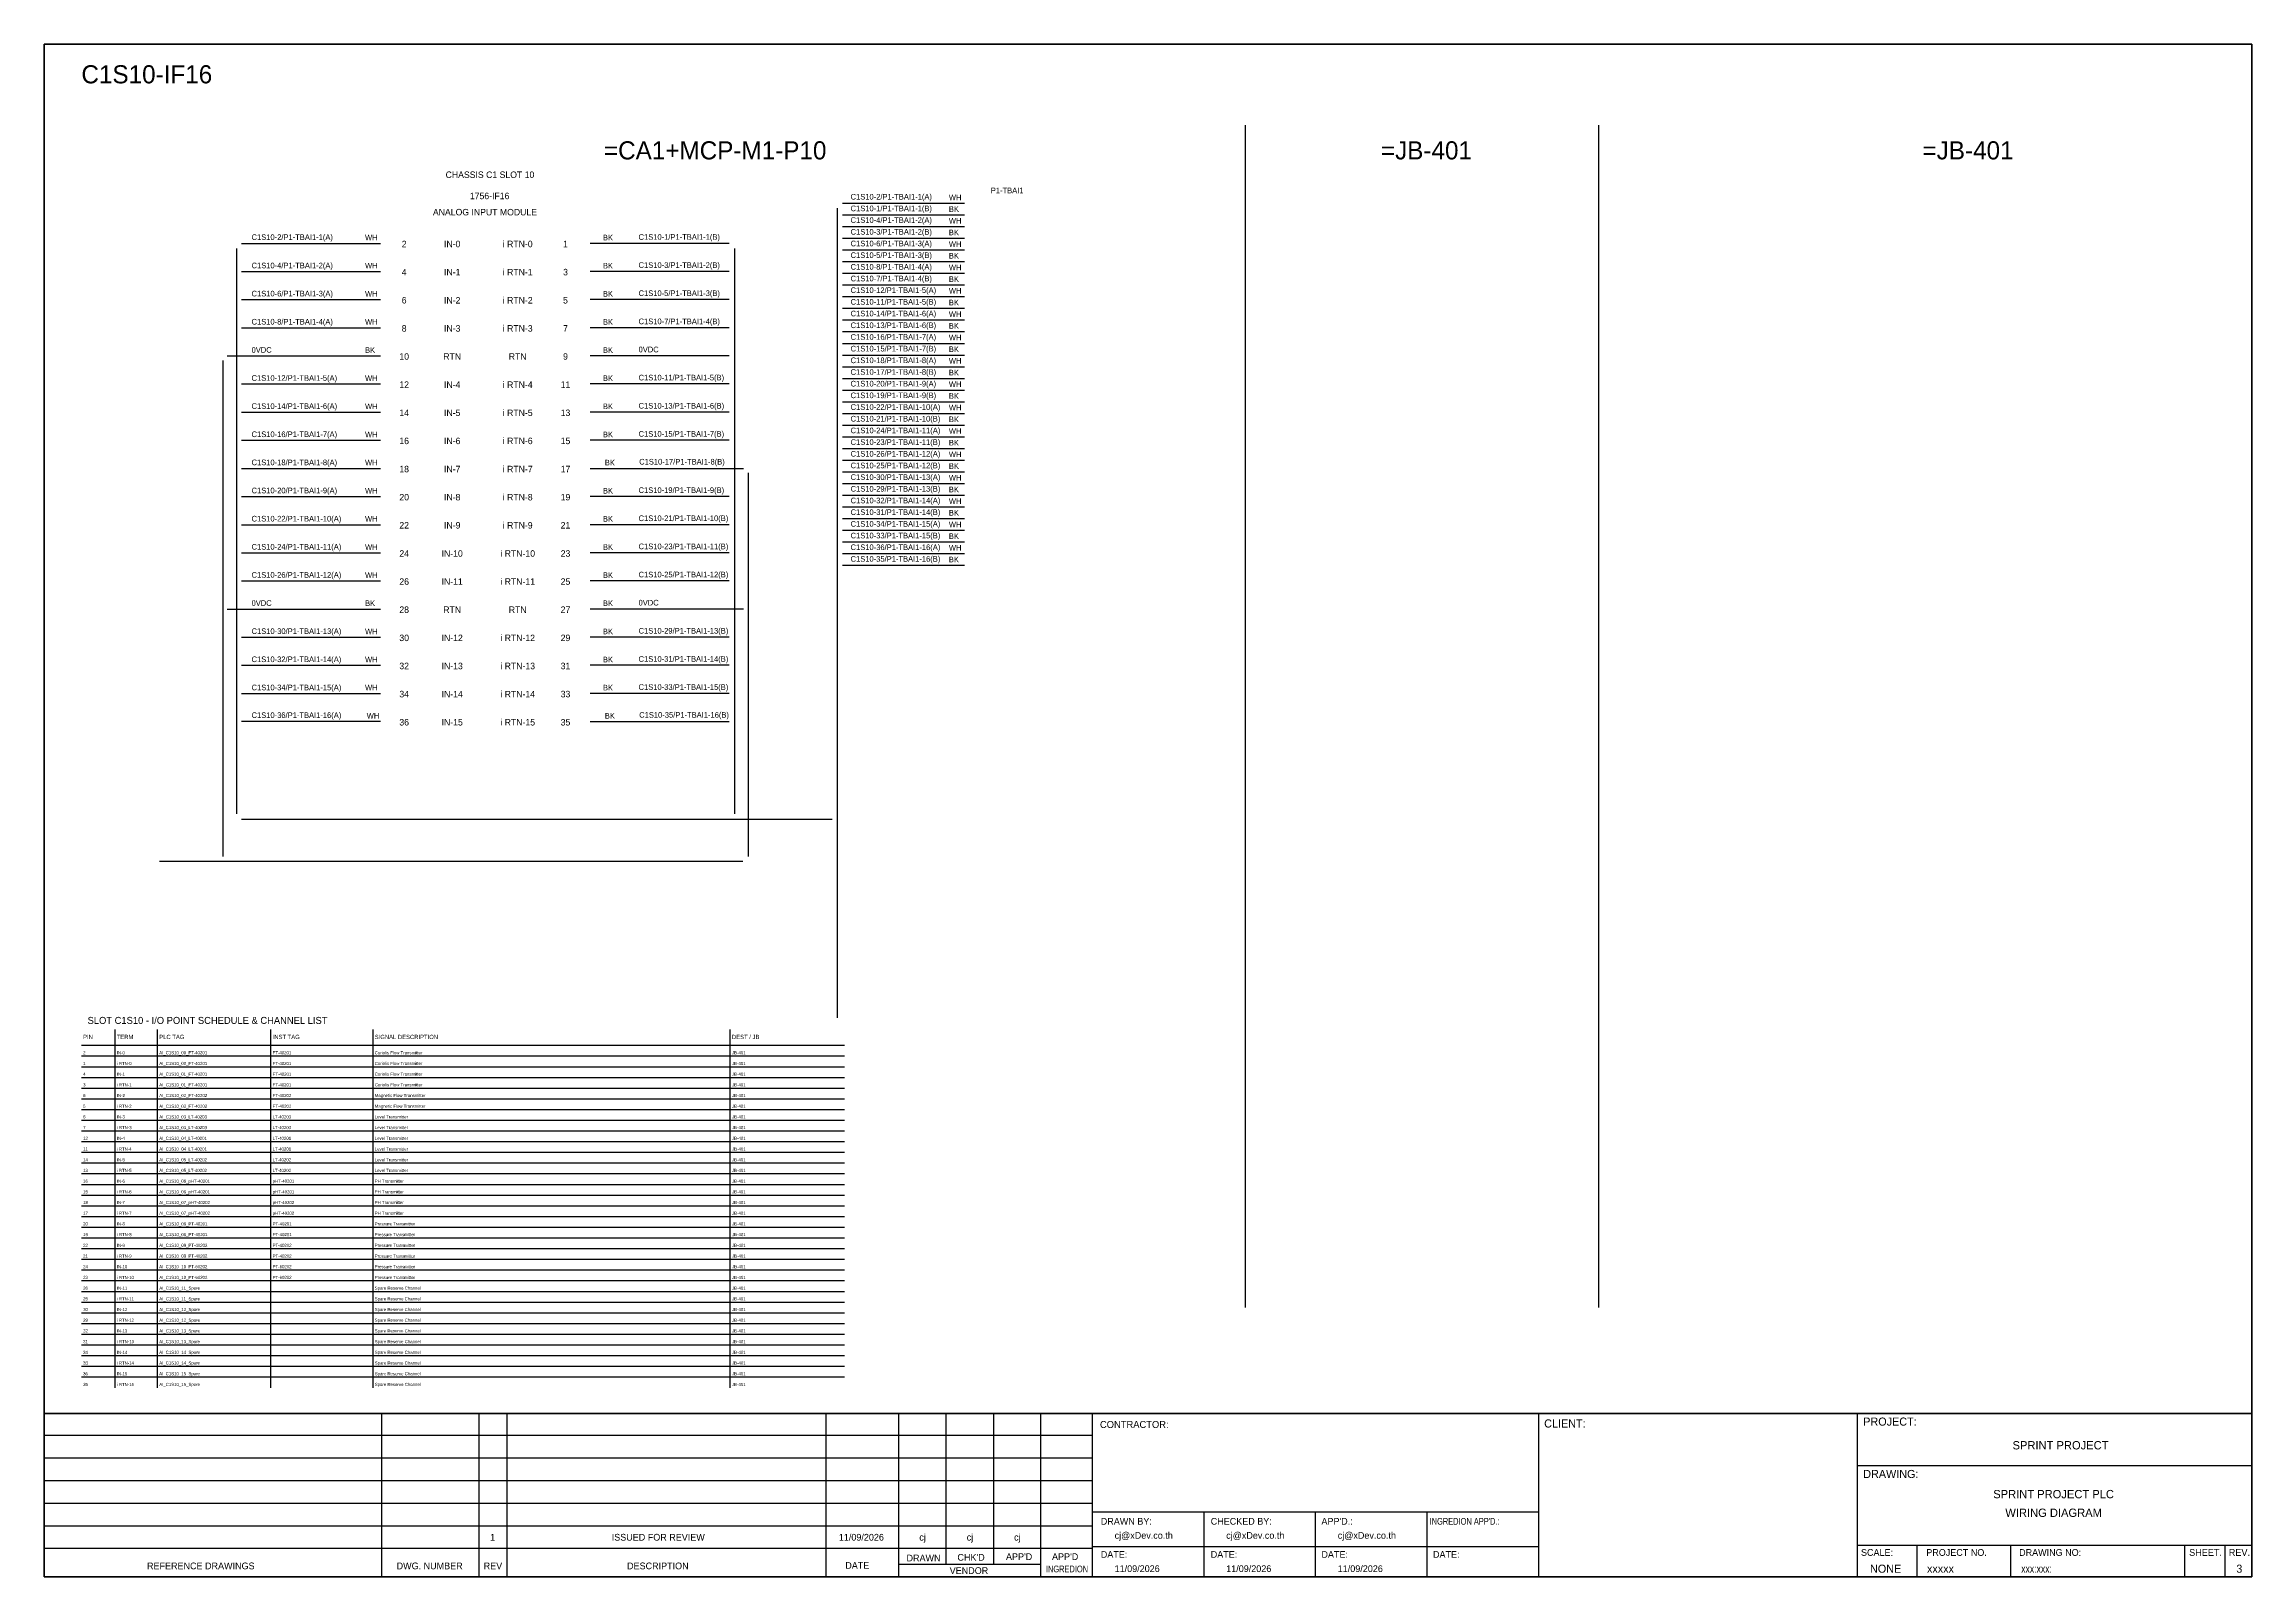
# Model space of a CAD drawing. Header units: metres. Extents: x 0 to 20667, y -39055 to 2704.
# Drawn here: x 8387 to 12280, y 0 to 2704 of the extents above; entities that cross this region are included whole.
import ezdxf
from ezdxf.enums import TextEntityAlignment as Align

# ---------------------------------------------------------------- set-up
doc = ezdxf.new("R2010")
doc.units = ezdxf.units.M

msp = doc.modelspace()

# ---------------------------------------------------------------- linework, layer by layer
at = {"ltscale": 25.4}
for p, q in [((9794.3, 2403.1), (10009.7, 2403.1)), ((9594.8, 2352.7), (9349.5, 2352.7)), ((9794.3, 2361.9), (10009.7, 2361.9)), ((9594.8, 2303.1), (9349.5, 2303.1)), ((9794.3, 2320.6), (10009.7, 2320.6)), ((9794.3, 2279.4), (10009.7, 2279.4)), ((9594.8, 2253.5), (9349.5, 2253.5)), ((9794.3, 2238.2), (10009.7, 2238.2)), ((9594.8, 2203.8), (9349.5, 2203.8)), ((9794.3, 2197), (10009.7, 2197)), ((8709.5, 2154.2), (8980, 2154.2)), ((9594.8, 2154.2), (9349.5, 2154.2)), ((9794.3, 2155.7), (10009.7, 2155.7)), ((9594.8, 2104.6), (9349.5, 2104.6)), ((9794.3, 2114.5), (10009.7, 2114.5)), ((9794.3, 2073.3), (10009.7, 2073.3)), ((9594.8, 2055), (9349.5, 2055)), ((9794.3, 2032.1), (10009.7, 2032.1)), ((9594.8, 2005.3), (9349.5, 2005.3)), ((9794.3, 1990.8), (10009.7, 1990.8)), ((9349.5, 1955.7), (9620, 1955.7)), ((9794.3, 1949.6), (10009.7, 1949.6)), ((9794.3, 1908.4), (10009.7, 1908.4)), ((9594.8, 1906.1), (9349.5, 1906.1)), ((9594.8, 1856.4), (9349.5, 1856.4)), ((9794.3, 1867.2), (10009.7, 1867.2)), ((9594.8, 1806.8), (9349.5, 1806.8)), ((9794.3, 1825.9), (10009.7, 1825.9)), ((9594.8, 1757.2), (9349.5, 1757.2)), ((9794.3, 1784.7), (10009.7, 1784.7)), ((8709.5, 1707.5), (8980, 1707.5)), ((9620, 1707.5), (9349.5, 1707.5)), ((9594.8, 1657.9), (9349.5, 1657.9)), ((9594.8, 1608.3), (9349.5, 1608.3)), ((9594.8, 1558.6), (9349.5, 1558.6)), ((9349.5, 1509), (9594.8, 1509))]:
    msp.add_line(p, q, dxfattribs=at)
at = {"color": 7}
for p, q in [((8452.3, 937.9), (9798.1, 937.9)), ((8511.6, 333.8), (8511.6, 965.9)), ((8586.6, 333.8), (8586.6, 965.9)), ((8786.6, 333.8), (8786.6, 965.9)), ((8966.6, 333.8), (8966.6, 965.9)), ((9596.6, 333.8), (9596.6, 965.9))]:
    msp.add_line(p, q, dxfattribs=at)
at = {"color": 8}
for p, q in [((8452.3, 919), (9798.1, 919)), ((8452.3, 900.1), (9798.1, 900.1)), ((8452.3, 881.3), (9798.1, 881.3)), ((8452.3, 862.4), (9798.1, 862.4)), ((8452.3, 843.5), (9798.1, 843.5)), ((8452.3, 824.6), (9798.1, 824.6)), ((8452.3, 805.8), (9798.1, 805.8)), ((8452.3, 786.9), (9798.1, 786.9)), ((8452.3, 768), (9798.1, 768)), ((8452.3, 749.1), (9798.1, 749.1)), ((8452.3, 730.2), (9798.1, 730.2)), ((8452.3, 711.4), (9798.1, 711.4)), ((8452.3, 692.5), (9798.1, 692.5)), ((8452.3, 673.6), (9798.1, 673.6)), ((8452.3, 654.7), (9798.1, 654.7)), ((8452.3, 635.9), (9798.1, 635.9)), ((8452.3, 617), (9798.1, 617)), ((8452.3, 598.1), (9798.1, 598.1)), ((8452.3, 579.2), (9798.1, 579.2)), ((8452.3, 560.3), (9798.1, 560.3)), ((8452.3, 541.5), (9798.1, 541.5)), ((8452.3, 522.6), (9798.1, 522.6)), ((8452.3, 503.7), (9798.1, 503.7)), ((8452.3, 484.8), (9798.1, 484.8)), ((8452.3, 465.9), (9798.1, 465.9)), ((8452.3, 447.1), (9798.1, 447.1)), ((8452.3, 428.2), (9798.1, 428.2)), ((8452.3, 409.3), (9798.1, 409.3)), ((8452.3, 390.4), (9798.1, 390.4)), ((8452.3, 371.6), (9798.1, 371.6)), ((8452.3, 352.7), (9798.1, 352.7))]:
    msp.add_line(p, q, dxfattribs=at)
at = {"color": 4}
for p, q in [((11688.9, 56.1), (11688.9, 0)), ((11854.2, 56.1), (11854.2, 0))]:
    msp.add_line(p, q, dxfattribs=at)
at = {"color": 4, "ltscale": 0.5}
for p, q in [((12161.3, 56.1), (12161.3, 0)), ((12161.3, 56.1), (12161.3, 0)), ((12232.5, 56.1), (12232.5, 0)), ((12232.5, 56.1), (12232.5, 0))]:
    msp.add_line(p, q, dxfattribs=at)
at = {"layer": 'GT_1', "color": 4}
for p, q in [((8982, 0), (8982, 288.2)), ((9153.9, 0), (9153.9, 288.2)), ((9203, 0), (9203, 288.2)), ((9765.7, 0), (9765.7, 288.2)), ((9894, 0), (9894, 288.2)), ((9977.6, 21.8), (9977.6, 288.2)), ((10061.1, 21.8), (10061.1, 288.2)), ((10144.4, 0), (10144.4, 288.2)), ((10235.4, 0), (10235.4, 288.2)), ((11022.4, 0), (11022.4, 288.2)), ((11584.7, 0), (11584.7, 288.2)), ((11584.7, 0), (11584.7, 288.2)), ((11584.7, 0), (11584.7, 288.2)), ((10235.4, 249.3), (8386.6, 249.3)), ((10235.4, 209.5), (8386.6, 209.5)), ((10235.4, 169.6), (8386.6, 169.6)), ((10235.4, 129.7), (8386.6, 129.7)), ((10235.4, 89.7), (8386.6, 89.7)), ((11022.4, 114.3), (10235.4, 114.3)), ((10432.2, 0), (10432.2, 114.3)), ((10628.9, 0), (10628.9, 114.3)), ((10825.7, 0), (10825.7, 114.3)), ((10235.3, 49.8), (8386.6, 49.8)), ((11022.4, 52.9), (10235.4, 52.9)), ((11584.7, 56.1), (12279.9, 56.1)), ((10144.4, 21.8), (9894, 21.8))]:
    msp.add_line(p, q, dxfattribs=at)
at = {"layer": 'HELPPOINT', "color": 4, "lineweight": 35}
for p, q in [((8386.6, 0), (8386.6, 2704.2)), ((8386.6, 2704.2), (12279.9, 2704.2)), ((8386.6, 0), (8386.6, 2704.2)), ((8386.6, 2704.2), (12279.9, 2704.2)), ((12279.9, 2704.2), (12279.9, 0)), ((12279.9, 2704.2), (12279.9, 0)), ((12279.9, 0), (8386.6, 0)), ((12279.9, 0), (8386.6, 0))]:
    msp.add_line(p, q, dxfattribs=at)
at = {"layer": 'HELPPOINT', "color": 4}
for p, q in [((11584.7, 196.6), (12279.9, 196.6)), ((11584.7, 196.6), (12279.9, 196.6)), ((11584.7, 56.1), (12279.9, 56.1))]:
    msp.add_line(p, q, dxfattribs=at)
at = {"layer": 'IE-WIRE', "color": 4, "ltscale": 25.4}
for p, q in [((9785.2, 2414.6), (9785.2, 986.1)), ((9794.3, 2423.7), (10009.7, 2423.7)), ((9794.3, 2382.5), (10009.7, 2382.5)), ((8725.6, 2343.6), (8725.6, 1346.2)), ((8734.8, 2352.7), (8980, 2352.7)), ((9603.9, 2343.6), (9603.9, 1346.2)), ((9794.3, 2341.2), (10009.7, 2341.2)), ((8734.8, 2303.1), (8980, 2303.1)), ((9794.3, 2300), (10009.7, 2300)), ((9794.3, 2258.8), (10009.7, 2258.8)), ((8734.8, 2253.5), (8980, 2253.5)), ((8734.8, 2203.8), (8980, 2203.8)), ((9794.3, 2217.6), (10009.7, 2217.6)), ((9794.3, 2176.3), (10009.7, 2176.3)), ((8734.8, 2104.6), (8980, 2104.6)), ((9794.3, 2135.1), (10009.7, 2135.1)), ((9794.3, 2093.9), (10009.7, 2093.9)), ((8734.8, 2055), (8980, 2055)), ((9794.3, 2052.7), (10009.7, 2052.7)), ((8734.8, 2005.3), (8980, 2005.3)), ((9794.3, 2011.5), (10009.7, 2011.5)), ((8734.8, 1955.7), (8980, 1955.7)), ((9794.3, 1970.2), (10009.7, 1970.2)), ((9794.3, 1929), (10009.7, 1929)), ((8734.8, 1906.1), (8980, 1906.1)), ((9794.3, 1887.8), (10009.7, 1887.8)), ((8734.8, 1856.4), (8980, 1856.4)), ((9794.3, 1846.6), (10009.7, 1846.6)), ((8734.8, 1806.8), (8980, 1806.8)), ((9794.3, 1805.3), (10009.7, 1805.3)), ((8734.8, 1757.2), (8980, 1757.2)), ((8734.8, 1657.9), (8980, 1657.9)), ((8734.8, 1608.3), (8980, 1608.3)), ((8734.8, 1558.6), (8980, 1558.6)), ((8980, 1509), (8734.8, 1509))]:
    msp.add_line(p, q, dxfattribs=at)
at = {"layer": 'IE-WIRE', "color": 7, "ltscale": 25.4}
for p, q in [((8701.5, 2146.2), (8701.5, 1270.9)), ((9628, 1947.7), (9628, 1270.9)), ((9619, 1262), (8590, 1262))]:
    msp.add_line(p, q, dxfattribs=at)
at = {"layer": 'IE-WIRE', "color": 4}
msp.add_line((8734.7, 1337), (9776, 1337), dxfattribs=at)
at = {"layer": 'MEMBER', "color": 4, "lineweight": 35}
msp.add_line((8386.6, 288.2), (12279.9, 288.2), dxfattribs=at)
msp.add_line((8386.6, 288.2), (12279.9, 288.2), dxfattribs=at)
at = {"layer": 'MEMBER', "color": 4}
for p, q in [((11584.7, 196.6), (12279.9, 196.6)), ((11584.7, 196.6), (12279.9, 196.6)), ((11584.7, 56.1), (12279.9, 56.1)), ((11584.7, 56.1), (12279.9, 56.1))]:
    msp.add_line(p, q, dxfattribs=at)
at = {"layer": 'x01001-FrameArea'}
for p, q in [((10504.8, 2561.5), (10504.8, 475)), ((11127.9, 2561.5), (11127.9, 475))]:
    msp.add_line(p, q, dxfattribs=at)

# ---------------------------------------------------------------- texts
at = {"color": 2}
msp.add_text('C1S10-IF16', height=32, dxfattribs=at).set_placement((8452.3, 2635))
for s, height, p in [('=CA1+MCP-M1-P10', 32, (9570, 2516.8)), ('=JB-401', 32, (10824.3, 2516.8)), ('=JB-401', 32, (11779.4, 2516.8)), ('CHASSIS C1 SLOT 10', 11.441, (9172.8, 2473.8)), ('1756-IF16', 11.44, (9172.2, 2436.4)), ('ANALOG INPUT MODULE', 11.441, (9164, 2407.8)), ('2', 11.4, (9021.5, 2351.6)), ('IN-0', 11.44, (9106.2, 2351.6)), ('i RTN-0', 11.44, (9221.7, 2351.6)), ('1', 11.4, (9306, 2351.6)), ('4', 11.4, (9021.5, 2302)), ('IN-1', 11.44, (9106.2, 2302)), ('i RTN-1', 11.44, (9221.7, 2302)), ('3', 11.4, (9306, 2302)), ('6', 11.4, (9021.5, 2252.3)), ('IN-2', 11.44, (9106.2, 2252.3)), ('i RTN-2', 11.44, (9221.7, 2252.3)), ('5', 11.4, (9306, 2252.3)), ('8', 11.4, (9021.5, 2202.7)), ('IN-3', 11.44, (9106.2, 2202.7)), ('i RTN-3', 11.44, (9221.7, 2202.7)), ('7', 11.4, (9306, 2202.7)), ('10', 11.44, (9021.5, 2153.1)), ('RTN', 11.44, (9106.2, 2153.1)), ('RTN', 11.44, (9221.7, 2153.1)), ('9', 11.4, (9306, 2153.1)), ('12', 11.44, (9021.5, 2103.4)), ('IN-4', 11.44, (9106.2, 2103.4)), ('i RTN-4', 11.44, (9221.7, 2103.4)), ('11', 11.44, (9306, 2103.4)), ('14', 11.44, (9021.5, 2053.8)), ('IN-5', 11.44, (9106.2, 2053.8)), ('i RTN-5', 11.44, (9221.7, 2053.8)), ('13', 11.44, (9306, 2053.8)), ('16', 11.44, (9021.5, 2004.2)), ('IN-6', 11.44, (9106.2, 2004.2)), ('i RTN-6', 11.44, (9221.7, 2004.2)), ('15', 11.44, (9306, 2004.2)), ('18', 11.44, (9021.5, 1954.5)), ('IN-7', 11.44, (9106.2, 1954.5)), ('i RTN-7', 11.44, (9221.7, 1954.5)), ('17', 11.44, (9306, 1954.5)), ('20', 11.44, (9021.5, 1904.9)), ('IN-8', 11.44, (9106.2, 1904.9)), ('i RTN-8', 11.44, (9221.7, 1904.9)), ('19', 11.44, (9306, 1904.9)), ('22', 11.44, (9021.5, 1855.3)), ('IN-9', 11.44, (9106.2, 1855.3)), ('i RTN-9', 11.44, (9221.7, 1855.3)), ('21', 11.44, (9306, 1855.3)), ('24', 11.44, (9021.5, 1805.6)), ('IN-10', 11.44, (9106.2, 1805.6)), ('i RTN-10', 11.44, (9221.7, 1805.6)), ('23', 11.44, (9306, 1805.6)), ('26', 11.44, (9021.5, 1756)), ('IN-11', 11.44, (9106.2, 1756)), ('i RTN-11', 11.44, (9221.7, 1756)), ('25', 11.44, (9306, 1756)), ('28', 11.44, (9021.5, 1706.4)), ('RTN', 11.44, (9106.2, 1706.4)), ('RTN', 11.44, (9221.7, 1706.4)), ('27', 11.44, (9306, 1706.4)), ('30', 11.44, (9021.5, 1656.7)), ('IN-12', 11.44, (9106.2, 1656.7)), ('i RTN-12', 11.44, (9221.7, 1656.7)), ('29', 11.44, (9306, 1656.7)), ('32', 11.44, (9021.5, 1607.1)), ('IN-13', 11.44, (9106.2, 1607.1)), ('i RTN-13', 11.44, (9221.7, 1607.1)), ('31', 11.44, (9306, 1607.1)), ('34', 11.44, (9021.5, 1557.5)), ('IN-14', 11.44, (9106.2, 1557.5)), ('i RTN-14', 11.44, (9221.7, 1557.5)), ('33', 11.44, (9306, 1557.5)), ('36', 11.44, (9021.5, 1507.8)), ('IN-15', 11.44, (9106.2, 1507.8)), ('i RTN-15', 11.44, (9221.7, 1507.8)), ('35', 11.44, (9306, 1507.8))]:
    msp.add_text(s, height=height, dxfattribs=at).set_placement(p, align=Align.MIDDLE_CENTER)
at = {"color": 4}
for s, height, p in [('C1S10-2/P1-TBAI1-1(A)', 9.949, (9808.8, 2430)), ('WH', 9.95, (9982.1, 2428.9)), ('C1S10-4/P1-TBAI1-2(A)', 9.949, (9808.8, 2388.8)), ('WH', 9.95, (9982.1, 2387.7)), ('C1S10-2/P1-TBAI1-1(A)', 9.949, (8752.4, 2358.7)), ('WH', 9.95, (8952.5, 2358)), ('C1S10-6/P1-TBAI1-3(A)', 9.949, (9808.8, 2347.5)), ('WH', 9.95, (9982.1, 2346.5)), ('C1S10-4/P1-TBAI1-2(A)', 9.949, (8752.4, 2308.7)), ('WH', 9.95, (8952.5, 2308.4)), ('C1S10-8/P1-TBAI1-4(A)', 9.949, (9808.8, 2306.3)), ('WH', 9.95, (9982.1, 2305.3)), ('C1S10-6/P1-TBAI1-3(A)', 9.949, (8752.4, 2259.1)), ('WH', 9.95, (8952.5, 2258.7)), ('C1S10-12/P1-TBAI1-5(A)', 9.949, (9808.8, 2265.1)), ('WH', 9.95, (9982.1, 2264.1)), ('C1S10-8/P1-TBAI1-4(A)', 9.949, (8752.4, 2209.5)), ('C1S10-14/P1-TBAI1-6(A)', 9.949, (9808.8, 2223.9)), ('WH', 9.95, (9982.1, 2222.8)), ('WH', 9.95, (8952.5, 2209.1)), ('C1S10-16/P1-TBAI1-7(A)', 9.949, (9808.8, 2182.6)), ('WH', 9.95, (9982.1, 2181.6)), ('C1S10-18/P1-TBAI1-8(A)', 9.949, (9808.8, 2141.4)), ('WH', 9.95, (9982.1, 2140.4)), ('C1S10-12/P1-TBAI1-5(A)', 9.949, (8752.4, 2110.2)), ('WH', 9.95, (8952.5, 2109.8)), ('C1S10-20/P1-TBAI1-9(A)', 9.949, (9808.8, 2100.2)), ('WH', 9.95, (9982.1, 2099.2)), ('C1S10-14/P1-TBAI1-6(A)', 9.949, (8752.4, 2060.6)), ('WH', 9.95, (8952.5, 2060.2)), ('C1S10-22/P1-TBAI1-10(A)', 9.949, (9808.8, 2059)), ('WH', 9.95, (9982.1, 2057.9)), ('C1S10-24/P1-TBAI1-11(A)', 9.949, (9808.8, 2017.7)), ('WH', 9.95, (9982.1, 2016.7)), ('C1S10-16/P1-TBAI1-7(A)', 9.949, (8752.4, 2010.9)), ('WH', 9.95, (8952.5, 2010.6)), ('C1S10-26/P1-TBAI1-12(A)', 9.949, (9808.8, 1976.5)), ('C1S10-18/P1-TBAI1-8(A)', 9.949, (8752.4, 1961.3)), ('WH', 9.95, (8952.5, 1960.9)), ('WH', 9.95, (9982.1, 1975.5)), ('C1S10-20/P1-TBAI1-9(A)', 9.949, (8752.4, 1911.7)), ('WH', 9.95, (8952.5, 1911.3)), ('C1S10-30/P1-TBAI1-13(A)', 9.949, (9808.8, 1935.3)), ('WH', 9.95, (9982.1, 1934.3)), ('C1S10-22/P1-TBAI1-10(A)', 9.949, (8752.4, 1862)), ('WH', 9.95, (8952.5, 1861.7)), ('C1S10-32/P1-TBAI1-14(A)', 9.949, (9808.8, 1894.1)), ('WH', 9.95, (9982.1, 1893)), ('C1S10-34/P1-TBAI1-15(A)', 9.949, (9808.8, 1852.8)), ('WH', 9.95, (9982.1, 1851.8)), ('C1S10-24/P1-TBAI1-11(A)', 9.949, (8752.4, 1812.4)), ('WH', 9.95, (8952.5, 1812)), ('C1S10-36/P1-TBAI1-16(A)', 9.949, (9808.8, 1811.6)), ('WH', 9.95, (9982.1, 1810.6)), ('C1S10-26/P1-TBAI1-12(A)', 9.949, (8752.4, 1762.8)), ('WH', 9.95, (8952.5, 1762.4)), ('C1S10-30/P1-TBAI1-13(A)', 9.949, (8752.4, 1663.5)), ('WH', 9.95, (8952.5, 1663.1)), ('C1S10-32/P1-TBAI1-14(A)', 9.949, (8752.4, 1613.9)), ('WH', 9.95, (8952.5, 1613.5)), ('C1S10-34/P1-TBAI1-15(A)', 9.949, (8752.4, 1564.2)), ('WH', 9.95, (8952.5, 1563.9)), ('C1S10-36/P1-TBAI1-16(A)', 9.949, (8752.4, 1515.3)), ('WH', 9.95, (8955.5, 1514.2))]:
    msp.add_text(s, height=height, dxfattribs=at).set_placement(p)
for s, height, p in [('C1S10-1/P1-TBAI1-1(B)', 9.949, (9808.8, 2409.4)), ('BK', 9.95, (9982.1, 2408.3)), ('C1S10-3/P1-TBAI1-2(B)', 9.949, (9808.8, 2368.1)), ('BK', 9.95, (9982.1, 2367.1)), ('BK', 9.95, (9372, 2358)), ('C1S10-1/P1-TBAI1-1(B)', 9.949, (9434.9, 2359)), ('C1S10-5/P1-TBAI1-3(B)', 9.949, (9808.8, 2326.9)), ('BK', 9.95, (9372, 2308.4)), ('C1S10-3/P1-TBAI1-2(B)', 9.949, (9434.9, 2309.4)), ('BK', 9.95, (9982.1, 2325.9)), ('BK', 9.95, (9372, 2258.7)), ('C1S10-5/P1-TBAI1-3(B)', 9.949, (9434.9, 2259.8)), ('C1S10-7/P1-TBAI1-4(B)', 9.949, (9808.8, 2285.7)), ('BK', 9.95, (9982.1, 2284.7)), ('C1S10-7/P1-TBAI1-4(B)', 9.949, (9434.9, 2210.1)), ('C1S10-11/P1-TBAI1-5(B)', 9.949, (9808.8, 2244.5)), ('BK', 9.95, (9982.1, 2243.4)), ('BK', 9.95, (9372, 2209.1)), ('C1S10-13/P1-TBAI1-6(B)', 9.949, (9808.8, 2203.2)), ('BK', 9.95, (9982.1, 2202.2)), ('0VDC', 9.95, (8752.4, 2159.8)), ('BK', 9.95, (8952.5, 2159.5)), ('BK', 9.95, (9372, 2159.5)), ('0VDC', 9.95, (9434.9, 2160.5)), ('C1S10-15/P1-TBAI1-7(B)', 9.949, (9808.8, 2162)), ('BK', 9.95, (9982.1, 2161)), ('BK', 9.95, (9372, 2109.8)), ('C1S10-11/P1-TBAI1-5(B)', 9.949, (9434.9, 2110.9)), ('C1S10-17/P1-TBAI1-8(B)', 9.949, (9808.8, 2120.8)), ('BK', 9.95, (9982.1, 2119.8)), ('BK', 9.95, (9372, 2060.2)), ('C1S10-13/P1-TBAI1-6(B)', 9.949, (9434.9, 2061.2)), ('C1S10-19/P1-TBAI1-9(B)', 9.949, (9808.8, 2079.6)), ('BK', 9.95, (9982.1, 2078.5)), ('C1S10-21/P1-TBAI1-10(B)', 9.949, (9808.8, 2038.4)), ('BK', 9.95, (9982.1, 2037.3)), ('BK', 9.95, (9372, 2010.6)), ('C1S10-15/P1-TBAI1-7(B)', 9.949, (9434.9, 2011.6)), ('C1S10-23/P1-TBAI1-11(B)', 9.949, (9808.8, 1997.1)), ('BK', 9.95, (9982.1, 1996.1)), ('BK', 9.95, (9375.4, 1960.9)), ('C1S10-17/P1-TBAI1-8(B)', 9.949, (9436, 1962.5)), ('C1S10-25/P1-TBAI1-12(B)', 9.949, (9808.8, 1955.9)), ('BK', 9.95, (9982.1, 1954.9)), ('BK', 9.95, (9372, 1911.3)), ('C1S10-19/P1-TBAI1-9(B)', 9.949, (9434.9, 1912.3)), ('C1S10-29/P1-TBAI1-13(B)', 9.949, (9808.8, 1914.7)), ('BK', 9.95, (9982.1, 1913.6)), ('BK', 9.95, (9372, 1861.7)), ('C1S10-21/P1-TBAI1-10(B)', 9.949, (9434.9, 1862.7)), ('C1S10-31/P1-TBAI1-14(B)', 9.949, (9808.8, 1873.5)), ('BK', 9.95, (9982.1, 1872.4)), ('C1S10-33/P1-TBAI1-15(B)', 9.949, (9808.8, 1832.2)), ('BK', 9.95, (9982.1, 1831.2)), ('BK', 9.95, (9372, 1812)), ('C1S10-23/P1-TBAI1-11(B)', 9.949, (9434.9, 1813.1)), ('C1S10-35/P1-TBAI1-16(B)', 9.949, (9808.8, 1791)), ('BK', 9.95, (9982.1, 1790)), ('BK', 9.95, (9372, 1762.4)), ('C1S10-25/P1-TBAI1-12(B)', 9.949, (9434.9, 1763.4)), ('0VDC', 9.95, (8752.4, 1713.1)), ('BK', 9.95, (8952.5, 1712.8)), ('BK', 9.95, (9372, 1712.8)), ('0VDC', 9.95, (9434.9, 1713.8)), ('C1S10-29/P1-TBAI1-13(B)', 9.949, (9434.9, 1664.2)), ('BK', 9.95, (9372, 1663.1)), ('BK', 9.95, (9372, 1613.5)), ('C1S10-31/P1-TBAI1-14(B)', 9.949, (9434.9, 1614.5)), ('BK', 9.95, (9372, 1563.9)), ('C1S10-33/P1-TBAI1-15(B)', 9.949, (9434.9, 1564.9)), ('BK', 9.95, (9375.4, 1514.2)), ('C1S10-35/P1-TBAI1-16(B)', 9.949, (9436, 1515.8))]:
    msp.add_text(s, height=height).set_placement(p)
msp.add_text('P1-TBAI1', height=9.95, dxfattribs=at).set_placement((10084.9, 2446.1), align=Align.MIDDLE_CENTER)
at = {"color": 3}
for s, p in [('PIN', (8455.3, 948.9)), ('TERM', (8514.6, 948.9)), ('PLC TAG', (8589.6, 948.9)), ('INST TAG', (8789.6, 948.9)), ('SIGNAL DESCRIPTION', (8969.6, 948.9)), ('DEST / JB', (9599.6, 948.9))]:
    msp.add_text(s, height=7.5, dxfattribs=at).set_placement(p)
at = {"color": 7}
for s, p in [('2', (8455.3, 922)), ('1', (8455.3, 903.1)), ('i RTN-0', (8514.6, 903.1)), ('IN-0', (8514.6, 922)), ('AI_C1S10_00_FT-40201', (8589.6, 922)), ('AI_C1S10_00_FT-40201', (8589.6, 903.1)), ('FT-40201', (8789.6, 922)), ('FT-40201', (8789.6, 903.1)), ('Coriolis Flow Transmitter', (8969.6, 922)), ('Coriolis Flow Transmitter', (8969.6, 903.1)), ('JB-401', (9599.6, 922)), ('JB-401', (9599.6, 903.1)), ('4', (8455.3, 884.3)), ('3', (8455.3, 865.4)), ('i RTN-1', (8514.6, 865.4)), ('IN-1', (8514.6, 884.3)), ('AI_C1S10_01_FT-40201', (8589.6, 884.3)), ('AI_C1S10_01_FT-40201', (8589.6, 865.4)), ('FT-40201', (8789.6, 884.3)), ('FT-40201', (8789.6, 865.4)), ('Coriolis Flow Transmitter', (8969.6, 884.3)), ('Coriolis Flow Transmitter', (8969.6, 865.4)), ('JB-401', (9599.6, 884.3)), ('JB-401', (9599.6, 865.4)), ('5', (8455.3, 827.6)), ('6', (8455.3, 846.5)), ('i RTN-2', (8514.6, 827.6)), ('IN-2', (8514.6, 846.5)), ('AI_C1S10_02_FT-40202', (8589.6, 846.5)), ('AI_C1S10_02_FT-40202', (8589.6, 827.6)), ('FT-40202', (8789.6, 846.5)), ('FT-40202', (8789.6, 827.6)), ('Magnetic Flow Transmitter', (8969.6, 846.5)), ('Magnetic Flow Transmitter', (8969.6, 827.6)), ('JB-401', (9599.6, 846.5)), ('JB-401', (9599.6, 827.6)), ('8', (8455.3, 808.8)), ('7', (8455.3, 789.9)), ('i RTN-3', (8514.6, 789.9)), ('IN-3', (8514.6, 808.8)), ('AI_C1S10_03_LT-40203', (8589.6, 808.8)), ('AI_C1S10_03_LT-40203', (8589.6, 789.9)), ('LT-40203', (8789.6, 808.8)), ('LT-40203', (8789.6, 789.9)), ('Level Transmitter', (8969.6, 808.8)), ('Level Transmitter', (8969.6, 789.9)), ('JB-401', (9599.6, 808.8)), ('JB-401', (9599.6, 789.9)), ('12', (8455.3, 771)), ('11', (8455.3, 752.1)), ('i RTN-4', (8514.6, 752.1)), ('IN-4', (8514.6, 771)), ('AI_C1S10_04_LT-40201', (8589.6, 771)), ('AI_C1S10_04_LT-40201', (8589.6, 752.1)), ('LT-40201', (8789.6, 771)), ('LT-40201', (8789.6, 752.1)), ('Level Transmitter', (8969.6, 771)), ('Level Transmitter', (8969.6, 752.1)), ('JB-401', (9599.6, 771)), ('JB-401', (9599.6, 752.1)), ('14', (8455.3, 733.2)), ('13', (8455.3, 714.4)), ('16', (8455.3, 695.5)), ('i RTN-5', (8514.6, 714.4)), ('IN-5', (8514.6, 733.2)), ('IN-6', (8514.6, 695.5)), ('AI_C1S10_05_LT-40202', (8589.6, 733.2)), ('AI_C1S10_05_LT-40202', (8589.6, 714.4)), ('AI_C1S10_06_pHT-40201', (8589.6, 695.5)), ('pHT-40201', (8789.6, 695.5)), ('LT-40202', (8789.6, 733.2)), ('LT-40202', (8789.6, 714.4)), ('Level Transmitter', (8969.6, 733.2)), ('Level Transmitter', (8969.6, 714.4)), ('PH Transmitter', (8969.6, 695.5)), ('JB-401', (9599.6, 733.2)), ('JB-401', (9599.6, 714.4)), ('JB-401', (9599.6, 695.5)), ('15', (8455.3, 676.6)), ('18', (8455.3, 657.7)), ('i RTN-6', (8514.6, 676.6)), ('IN-7', (8514.6, 657.7)), ('AI_C1S10_06_pHT-40201', (8589.6, 676.6)), ('AI_C1S10_07_pHT-40202', (8589.6, 657.7)), ('pHT-40201', (8789.6, 676.6)), ('pHT-40202', (8789.6, 657.7)), ('PH Transmitter', (8969.6, 676.6)), ('PH Transmitter', (8969.6, 657.7)), ('JB-401', (9599.6, 676.6)), ('JB-401', (9599.6, 657.7)), ('20', (8455.3, 620)), ('17', (8455.3, 638.9)), ('i RTN-7', (8514.6, 638.9)), ('IN-8', (8514.6, 620)), ('AI_C1S10_07_pHT-40202', (8589.6, 638.9)), ('AI_C1S10_08_PT-40201', (8589.6, 620)), ('pHT-40202', (8789.6, 638.9)), ('PT-40201', (8789.6, 620)), ('PH Transmitter', (8969.6, 638.9)), ('Pressure Transmitter', (8969.6, 620)), ('JB-401', (9599.6, 638.9)), ('JB-401', (9599.6, 620)), ('22', (8455.3, 582.2)), ('19', (8455.3, 601.1)), ('i RTN-8', (8514.6, 601.1)), ('IN-9', (8514.6, 582.2)), ('AI_C1S10_08_PT-40201', (8589.6, 601.1)), ('AI_C1S10_09_PT-40202', (8589.6, 582.2)), ('PT-40201', (8789.6, 601.1)), ('PT-40202', (8789.6, 582.2)), ('Pressure Transmitter', (8969.6, 601.1)), ('Pressure Transmitter', (8969.6, 582.2)), ('JB-401', (9599.6, 601.1)), ('JB-401', (9599.6, 582.2)), ('21', (8455.3, 563.3)), ('24', (8455.3, 544.5)), ('i RTN-9', (8514.6, 563.3)), ('IN-10', (8514.6, 544.5)), ('AI_C1S10_09_PT-40202', (8589.6, 563.3)), ('AI_C1S10_10_PT-60202', (8589.6, 544.5)), ('PT-40202', (8789.6, 563.3)), ('PT-60202', (8789.6, 544.5)), ('Pressure Transmitter', (8969.6, 563.3)), ('Pressure Transmitter', (8969.6, 544.5)), ('JB-401', (9599.6, 563.3)), ('JB-401', (9599.6, 544.5)), ('23', (8455.3, 525.6)), ('26', (8455.3, 506.7)), ('i RTN-10', (8514.6, 525.6)), ('IN-11', (8514.6, 506.7)), ('AI_C1S10_10_PT-60202', (8589.6, 525.6)), ('AI_C1S10_11_Spare', (8589.6, 506.7)), ('PT-60202', (8789.6, 525.6)), ('Spare Reserve Channel', (8969.6, 506.7)), ('Pressure Transmitter', (8969.6, 525.6)), ('JB-401', (9599.6, 525.6)), ('JB-401', (9599.6, 506.7)), ('30', (8455.3, 468.9)), ('25', (8455.3, 487.8)), ('i RTN-11', (8514.6, 487.8)), ('IN-12', (8514.6, 468.9)), ('AI_C1S10_11_Spare', (8589.6, 487.8)), ('AI_C1S10_12_Spare', (8589.6, 468.9)), ('Spare Reserve Channel', (8969.6, 487.8)), ('Spare Reserve Channel', (8969.6, 468.9)), ('JB-401', (9599.6, 487.8)), ('JB-401', (9599.6, 468.9)), ('32', (8455.3, 431.2)), ('29', (8455.3, 450.1)), ('i RTN-12', (8514.6, 450.1)), ('IN-13', (8514.6, 431.2)), ('AI_C1S10_12_Spare', (8589.6, 450.1)), ('AI_C1S10_13_Spare', (8589.6, 431.2)), ('Spare Reserve Channel', (8969.6, 450.1)), ('Spare Reserve Channel', (8969.6, 431.2)), ('JB-401', (9599.6, 450.1)), ('JB-401', (9599.6, 431.2)), ('31', (8455.3, 412.3)), ('34', (8455.3, 393.4)), ('i RTN-13', (8514.6, 412.3)), ('IN-14', (8514.6, 393.4)), ('AI_C1S10_13_Spare', (8589.6, 412.3)), ('AI_C1S10_14_Spare', (8589.6, 393.4)), ('Spare Reserve Channel', (8969.6, 412.3)), ('Spare Reserve Channel', (8969.6, 393.4)), ('JB-401', (9599.6, 412.3)), ('JB-401', (9599.6, 393.4)), ('33', (8455.3, 374.6)), ('36', (8455.3, 355.7)), ('i RTN-14', (8514.6, 374.6)), ('IN-15', (8514.6, 355.7)), ('AI_C1S10_14_Spare', (8589.6, 374.6)), ('AI_C1S10_15_Spare', (8589.6, 355.7)), ('Spare Reserve Channel', (8969.6, 374.6)), ('Spare Reserve Channel', (8969.6, 355.7)), ('JB-401', (9599.6, 374.6)), ('JB-401', (9599.6, 355.7)), ('35', (8455.3, 336.8)), ('i RTN-15', (8514.6, 336.8)), ('AI_C1S10_15_Spare', (8589.6, 336.8)), ('Spare Reserve Channel', (8969.6, 336.8)), ('JB-401', (9599.6, 336.8))]:
    msp.add_text(s, height=5.5, dxfattribs=at).set_placement(p)
at = {"color": 4, "ltscale": 100}
for s, p in [('SPRINT PROJECT', (11942.5, 232.2)), ('SPRINT PROJECT PLC', (11930.3, 146)), ('WIRING DIAGRAM', (11930.3, 113.1))]:
    msp.add_text(s, height=14.693, dxfattribs=at).set_placement(p, align=Align.MIDDLE_CENTER)
at = {"layer": 'GT_1', "color": 4}
for s, p in [('CLIENT:', (11031.9, 263.5)), ('PROJECT:', (11594.6, 266.8)), ('DRAWING:', (11594.6, 174.4))]:
    msp.add_text(s, height=14.25, dxfattribs=at).set_placement(p)
at = {"layer": 'MEMBER', "color": 4, "ltscale": 0.8}
for s, height, p in [('SLOT C1S10 - I/O POINT SCHEDULE & CHANNEL LIST', 12.35, (8463.2, 975.6)), ('CONTRACTOR:', 12.35, (10248.5, 262.7)), ('DRAWN BY:', 11.88, (10250, 92.1)), ('cj@xDev.co.th', 11.875, (10274.4, 67.2)), ('CHECKED BY:', 11.875, (10443.9, 92.1)), ('cj@xDev.co.th', 11.875, (10471.2, 67.2)), ("APP'D.:", 11.88, (10639.1, 92.1)), ('cj@xDev.co.th', 11.875, (10667.9, 67.2)), ('DRAWN', 11.88, (9907.4, 27.3)), ("CHK'D", 11.88, (9997.2, 28.5)), ("APP'D", 11.88, (10082.8, 29.7)), ("APP'D", 11.88, (10164, 29.7)), ('DATE:', 11.88, (10250, 33.6)), ('DATE:', 11.88, (10443.9, 33.6)), ('DATE:', 11.88, (10639.1, 33.6)), ('DATE:', 11.88, (10835.9, 33.6)), ('SCALE:', 11.88, (11590.6, 37.1)), ('PROJECT NO.', 11.875, (11705.8, 37.1)), ('DRAWING NO:', 11.875, (11869.5, 37.1)), ('SHEET.', 12, (12169.3, 37.1)), ('REV.', 12, (12239.2, 37.1)), ('REFERENCE DRAWINGS', 11.875, (8568, 13.4)), ('DWG. NUMBER', 11.875, (9008.2, 13.4)), ('REV', 11.88, (9161.7, 13.4)), ('DESCRIPTION', 11.875, (9414.6, 13.4)), ('DATE', 11.88, (9799.4, 14.2)), ('VENDOR', 11.88, (9983.5, 5.1)), ('11/09/2026', 11.88, (10274.4, 8.5)), ('11/09/2026', 11.88, (10471.2, 8.5)), ('11/09/2026', 11.88, (10667.9, 8.5)), ('NONE', 14.23, (11606.6, 7.3)), ('xxxxx', 14.23, (11707, 7.3))]:
    msp.add_text(s, height=height, dxfattribs=at).set_placement(p)
at = {"layer": 'MEMBER', "color": 4, "ltscale": 0.8, "width": 0.8}
for s, height, p in [("INGREDION APP'D.:", 11.875, (10829.9, 92.1)), ('INGREDION', 11.88, (10153.2, 8)), ('xxx:xxx:', 14.23, (11873.2, 7.3))]:
    msp.add_text(s, height=height, dxfattribs=at).set_placement(p)
at = {"layer": 'MEMBER', "color": 4, "ltscale": 0.8}
for s, height, p in [('1', 11.9, (9177.5, 69.9)), ('ISSUED FOR REVIEW', 11.875, (9469.6, 69.9)), ('11/09/2026', 11.88, (9827.8, 69.9)), ('cj', 11.88, (9935.7, 69.9)), ('cj', 11.88, (10019.3, 69.9)), ('cj', 11.88, (10102.8, 69.9))]:
    msp.add_text(s, height=height, dxfattribs=at).set_placement(p, align=Align.MIDDLE_CENTER)
msp.add_text('3', height=14.2, dxfattribs=at).set_placement((12257.8, 7.3), align=Align.CENTER)

doc.saveas('drawing.dxf')
